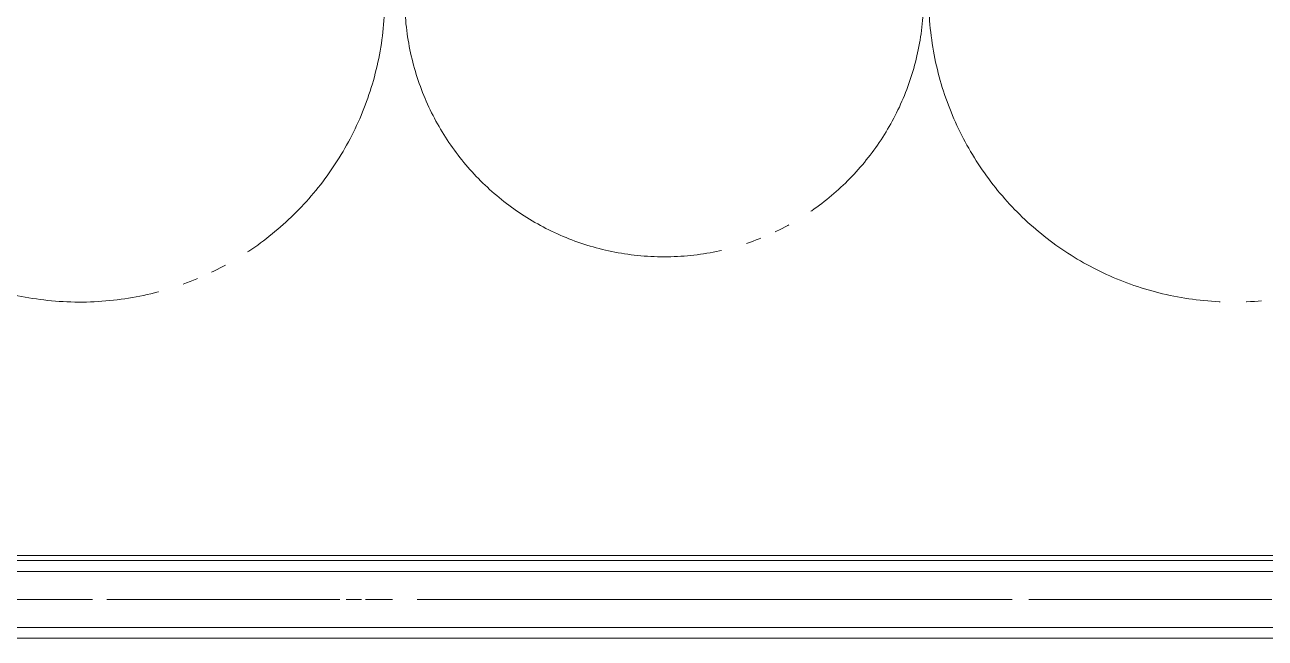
# Model space of a CAD drawing. Units: millimetres at full size. Extents: x -12803 to 120774, y -9413 to 101127.
# Drawn here: x 109384 to 110823, y 8751 to 9463 of the extents above; entities that cross this region are included whole.
import ezdxf

# ---------------------------------------------------------------- set-up
doc = ezdxf.new("R2010")
doc.units = ezdxf.units.MM
doc.header["$LTSCALE"] = 30
for name, pattern in [('CHAIN2', [12, 9, -1, 1, -1]), ('DOUBLE_CHAIN1', [8.8, 5, -1, 0.6, -0.6, 0.6, -1]), ('LONG_DOUBLE_CHAIN', [21.8, 18, -1, 0.6, -0.6, 0.6, -1])]:
    doc.linetypes.add(name, pattern=pattern)
doc.layers.add('0-0_NoName', color=7, linetype='Continuous')
for name, color, linetype, lineweight in [('0-E_AIHO48-厨房機器既設品', 7, 'Continuous', 15), ('2-2_間仕切り芯', 7, 'DOUBLE_CHAIN1', 15), ('2-3_間仕切り', 7, 'Continuous', 15), ('3-2_AIHO08-壁芯', 7, 'CHAIN2', 15)]:
    doc.layers.add(name, color=color, linetype=linetype, lineweight=lineweight)

# ---------------------------------------------------------------- blocks, each defined once
blk = doc.blocks.new('グループ部品-732')
at = {"layer": '0-E_AIHO48-厨房機器既設品', "linetype": 'LONG_DOUBLE_CHAIN'}
for centre, radius, start, end in [((109448.18, 9494.91), 353.5, 91.37783, 0), ((110786.18, 9494.91), 353.5, 180, 88.62217), ((110125.68, 9494.91), 301, 180, 0)]:
    blk.add_arc(centre, radius, start, end, dxfattribs=at)
at = {"layer": '2-2_間仕切り芯'}
blk.add_line((83968.72, 8796.41), (114317.38, 8796.41), dxfattribs=at)
at = {"layer": '2-3_間仕切り'}
for p, q in [((103644.36, 8841.41), (113304.36, 8841.41)), ((103650.36, 8847.41), (113298.36, 8847.41)), ((103631.86, 8828.91), (113316.86, 8828.91)), ((98629.36, 8763.91), (113381.86, 8763.91)), ((98629.36, 8751.41), (113394.36, 8751.41))]:
    blk.add_line(p, q, dxfattribs=at)
at = {"layer": '3-2_AIHO08-壁芯'}
blk.add_line((113349.36, 8796.41), (84974.36, 8796.41), dxfattribs=at)
blk = doc.blocks.new('グループ部品-763')
at = {"layer": '0-E_AIHO48-厨房機器既設品', "linetype": 'LONG_DOUBLE_CHAIN'}
for centre, radius, start, end in [((109448.18, 9494.91), 353.5, 91.37783, 0), ((110786.18, 9494.91), 353.5, 180, 88.62217), ((110125.68, 9494.91), 301, 180, 0)]:
    blk.add_arc(centre, radius, start, end, dxfattribs=at)
at = {"layer": '3-2_AIHO08-壁芯'}
blk.add_line((113349.36, 8796.41), (84974.36, 8796.41), dxfattribs=at)

msp = doc.modelspace()

# ---------------------------------------------------------------- block references
at = {"layer": '0-0_NoName'}
for name in ['グループ部品-732', 'グループ部品-763']:
    msp.add_blockref(name, (0, 0), dxfattribs=at)

doc.saveas('drawing.dxf')
